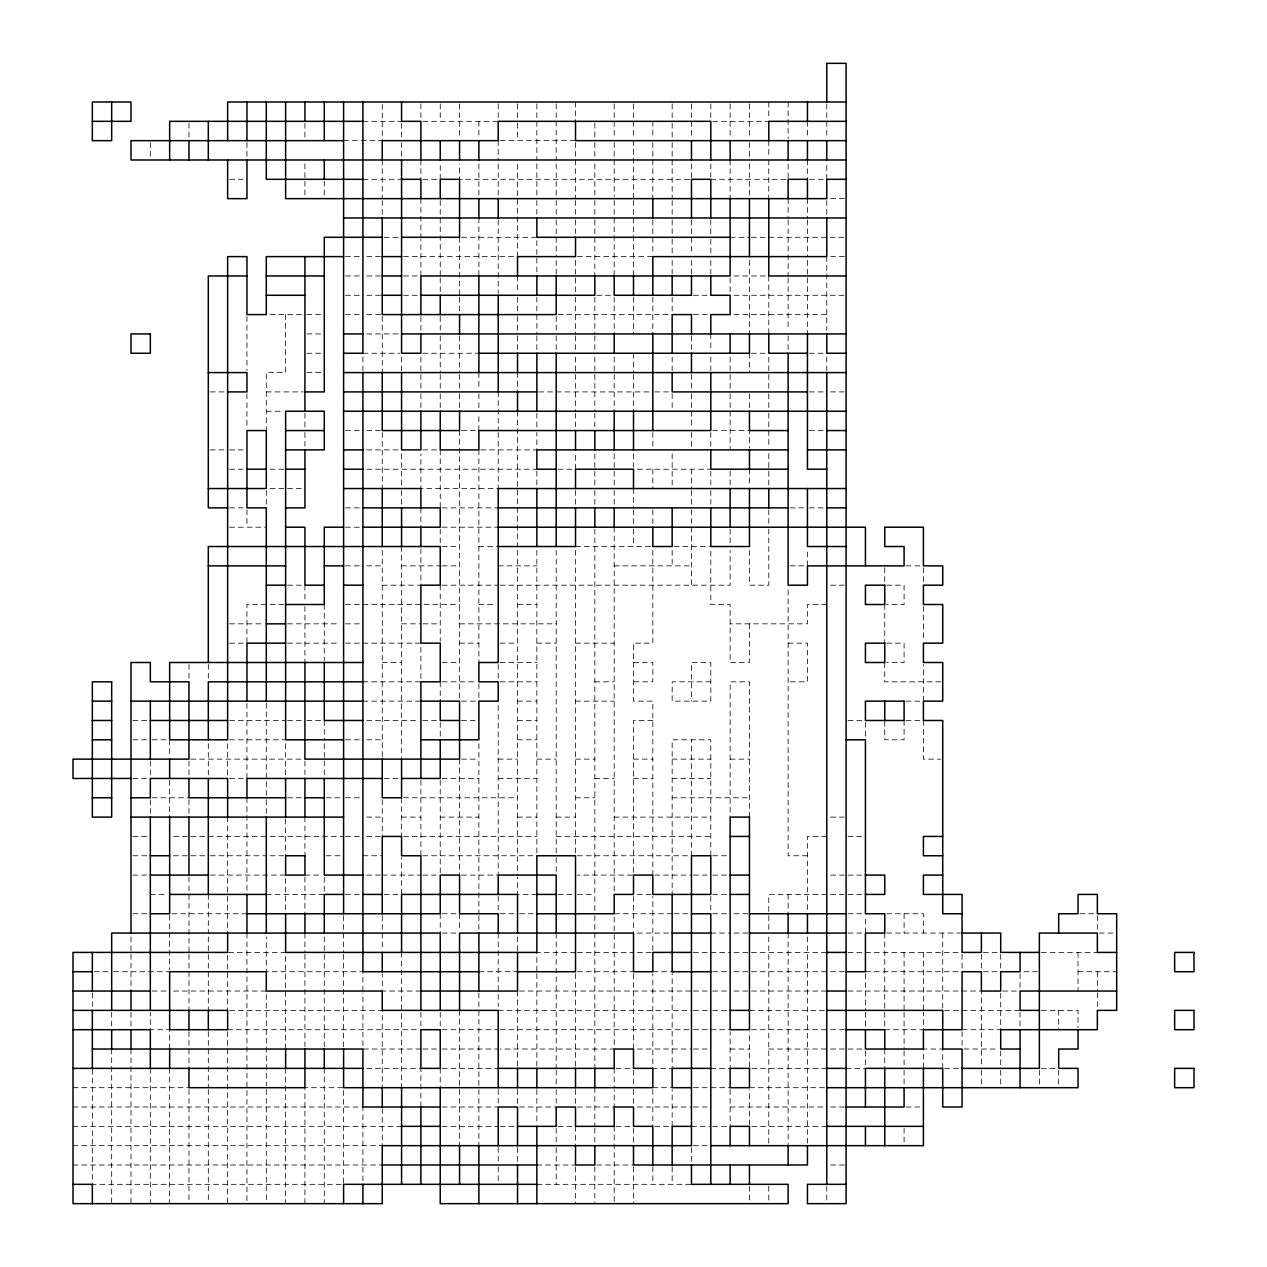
<?xml version="1.0" encoding="UTF-8"?>
<svg xmlns="http://www.w3.org/2000/svg" width="1267" height="1267" viewBox="0 0 1267 1267"><rect width="100%" height="100%" fill="white"/><g stroke="black" fill="none" stroke-linecap="round" stroke-linejoin="round"><path stroke-width="0.75" stroke-dasharray="5 3.75" d="M362.916 121.331L401.576 121.331M422.83 121.331L498.216 121.331M712.735 121.331L768.784 121.331M343.595 140.653L382.254 140.653L382.254 103.942M500.148 140.653L575.519 140.653M229.565 179.312L243.09 179.312M362.916 179.312L401.576 179.312M422.83 179.312L440.235 179.312L440.235 163.855M710.803 179.312L788.122 179.312L788.122 163.855M809.375 179.312L826.765 179.312L826.765 163.855M830.629 198.634L846.103 198.634M384.186 237.293L401.576 237.293M461.489 237.293L536.86 237.293L536.86 275.953M730.14 237.293L749.462 237.293M751.394 237.293L846.103 237.293M345.527 256.615L362.916 256.615M366.781 256.615L382.254 256.615M403.508 256.615L517.538 256.615L517.538 163.855M577.451 256.615L652.822 256.615M830.629 256.615L846.103 256.615M345.527 275.953L362.916 275.953M366.781 275.953L382.254 275.953M403.508 275.953L420.897 275.953L420.897 239.225M734.005 275.953L768.784 275.953L768.784 333.934M345.527 295.274L362.916 295.274M366.781 295.274L382.254 295.274M403.508 295.274L420.897 295.274M596.773 295.274L614.178 295.274M693.413 295.274L710.803 295.274M734.005 295.274L846.103 295.274M270.156 314.596L304.935 314.596M306.867 314.596L324.273 314.596M345.527 314.596L360.984 314.596M366.781 314.596L382.254 314.596M558.129 314.596L672.159 314.596M693.413 314.596L710.803 314.596M734.005 314.596L826.765 314.596M306.867 333.934L324.273 333.934M366.781 333.934L401.576 333.934M306.867 353.255L324.273 353.255M362.916 353.255L399.643 353.255M422.83 353.255L478.878 353.255M751.394 353.255L766.852 353.255M809.375 353.255L824.833 353.255M306.867 372.577L324.273 372.577M210.243 391.915L227.632 391.915M266.292 391.915L303.003 391.915M538.792 391.915L652.822 391.915M654.754 391.915L670.227 391.915M809.375 391.915L826.765 391.915M830.629 391.915L844.17 391.915M266.292 411.237L283.681 411.237M345.527 430.558L360.984 430.558M366.781 430.558L382.254 430.558L382.254 488.539M461.489 430.558L478.878 430.558L478.878 413.169M712.735 430.558L749.462 430.558L749.462 447.964M809.375 430.558L826.765 430.558M210.243 449.896L225.7 449.896M229.565 449.896L243.09 449.896M366.781 449.896L401.576 449.896M422.83 449.896L440.235 449.896L440.235 507.877M480.811 449.896L536.86 449.896L536.86 432.49M229.565 469.218L243.09 469.218M270.156 469.218L285.613 469.218M366.781 469.218L536.86 469.218M558.129 469.218L575.519 469.218L575.519 453.76M637.364 469.218L710.803 469.218M270.156 488.539L283.681 488.539M287.546 488.539L303.003 488.539M229.565 507.877L243.09 507.877M345.527 507.877L360.984 507.877M442.167 507.877L498.216 507.877M790.054 507.877L803.579 507.877M809.375 507.877L824.833 507.877M229.565 527.199L266.292 527.199M345.527 527.199L360.984 527.199M442.167 527.199L498.216 527.199M442.167 546.52L459.557 546.52M478.878 546.52L498.216 546.52M575.519 546.52L652.822 546.52M674.092 546.52L710.803 546.52M345.527 565.858L360.984 565.858M366.781 565.858L382.254 565.858M401.576 565.858L440.235 565.858M442.167 565.858L459.557 565.858M498.216 565.858L536.86 565.858M614.178 565.858L691.481 565.858M790.054 565.858L807.443 565.858L807.443 550.401M906.016 565.858L923.405 565.858M287.546 585.18L304.935 585.18L304.935 602.569M382.254 585.18L420.897 585.18L420.897 546.52M442.167 585.18L498.216 585.18M500.148 585.18L730.14 585.18L730.14 550.401M830.629 585.18L844.17 585.18M886.678 585.18L904.084 585.18L904.084 604.502L886.678 604.502M266.292 604.502L246.954 604.502L246.954 643.161M270.156 604.502L285.613 604.502M345.527 604.502L360.984 604.502M362.916 604.502L459.557 604.502M478.878 604.502L496.284 604.502M517.538 604.502L536.86 604.502M826.765 604.502L807.443 604.502L807.443 623.839L730.14 623.839M229.565 623.839L264.36 623.839M287.546 623.839L339.73 623.839M345.527 623.839L362.916 623.839M401.576 623.839L420.897 623.839M422.83 623.839L440.235 623.839M459.557 623.839L556.197 623.839M229.565 643.161L243.09 643.161M287.546 643.161L339.73 643.161M345.527 643.161L360.984 643.161M362.916 643.161L420.897 643.161M459.557 643.161L478.878 643.161M500.148 643.161L517.538 643.161M536.86 643.161L556.197 643.161M575.519 643.161L614.178 643.161M788.122 643.161L807.443 643.161L807.443 681.82L788.122 681.82M886.678 643.161L904.084 643.161L904.084 662.498L886.678 662.498M382.254 662.498L401.576 662.498M442.167 662.498L459.557 662.498M500.148 662.498L536.86 662.498M633.5 662.498L652.822 662.498L652.822 681.82L633.5 681.82M362.916 681.82L420.897 681.82L420.897 647.025M442.167 681.82L476.946 681.82M500.148 681.82L536.86 681.82M594.841 681.82L614.178 681.82M710.803 681.82L672.159 681.82L672.159 701.142L710.803 701.142L710.803 662.498L691.481 662.498L691.481 701.142M940.795 681.82L884.746 681.82L884.746 662.498M362.916 701.142L420.897 701.142M461.489 701.142L476.946 701.142M517.538 701.142L536.86 701.142M575.519 701.142L614.178 701.142M906.016 701.142L923.405 701.142L923.405 664.431M132.924 720.48L150.33 720.48M229.565 720.48L285.613 720.48M287.546 720.48L304.935 720.48M306.867 720.48L324.273 720.48L324.273 739.801M366.781 720.48L418.965 720.48M422.83 720.48L436.371 720.48M461.489 720.48L478.878 720.48M517.538 720.48L536.86 720.48M652.822 720.48L633.5 720.48L633.5 875.085L577.451 875.085M848.035 720.48L863.492 720.48M906.016 720.48L923.405 720.48L923.405 759.123L940.795 759.123M132.924 739.801L146.449 739.801M152.262 739.801L167.719 739.801M229.565 739.801L285.613 739.801M345.527 739.801L362.916 739.801M366.781 739.801L382.254 739.801M517.538 739.801L536.86 739.801M190.905 759.123L304.935 759.123M461.489 759.123L478.878 759.123M498.216 759.123L517.538 759.123M536.86 759.123L556.197 759.123M575.519 759.123L594.841 759.123M633.5 759.123L652.822 759.123M672.159 759.123L710.803 759.123M730.14 759.123L749.462 759.123M132.924 778.461L146.449 778.461M229.565 778.461L246.954 778.461L246.954 703.074M384.186 778.461L401.576 778.461M442.167 778.461L478.878 778.461M498.216 778.461L536.86 778.461M594.841 778.461L614.178 778.461M633.5 778.461L652.822 778.461M672.159 778.461L710.803 778.461M152.262 797.782L188.973 797.782M287.546 797.782L304.935 797.782M326.205 797.782L339.73 797.782M345.527 797.782L362.916 797.782M403.508 797.782L517.538 797.782M575.519 797.782L594.841 797.782M672.159 797.782L749.462 797.782M366.781 817.104L382.254 817.104M401.576 817.104L420.897 817.104M440.235 817.104L478.878 817.104M517.538 817.104L536.86 817.104M556.197 817.104L575.519 817.104M614.178 817.104L710.803 817.104M830.629 817.104L844.17 817.104M132.924 836.442L150.33 836.442M173.516 836.442L188.973 836.442M190.905 836.442L266.292 836.442M270.156 836.442L343.595 836.442M345.527 836.442L360.984 836.442M366.781 836.442L380.322 836.442M403.508 836.442L536.86 836.442M556.197 836.442L710.803 836.442M826.765 836.442L807.443 836.442L807.443 913.745M848.035 836.442L863.492 836.442M132.924 855.763L150.33 855.763M173.516 855.763L188.973 855.763M190.905 855.763L208.311 855.763M210.243 855.763L266.292 855.763M270.156 855.763L283.681 855.763M326.205 855.763L343.595 855.763M362.916 855.763L382.254 855.763M422.83 855.763L536.86 855.763M577.451 855.763L691.481 855.763L691.481 739.801M712.735 855.763L728.208 855.763M807.443 855.763L788.122 855.763L788.122 587.112M132.924 875.085L146.449 875.085M210.243 875.085L285.613 875.085L285.613 913.745M304.935 875.085L322.341 875.085M366.781 875.085L380.322 875.085M382.254 875.085L420.897 875.085M422.83 875.085L436.371 875.085M461.489 875.085L498.216 875.085L498.216 703.074M654.754 875.085L691.481 875.085M693.413 875.085L708.871 875.085M712.735 875.085L730.14 875.085M830.629 875.085L844.17 875.085M848.035 875.085L863.492 875.085M150.33 894.423L167.719 894.423M266.292 894.423L324.273 894.423L324.273 877.017M345.527 894.423L362.916 894.423M384.186 894.423L401.576 894.423L401.576 857.696M536.86 894.423L517.538 894.423L517.538 877.017M558.129 894.423L575.519 894.423M577.451 894.423L594.841 894.423M637.364 894.423L652.822 894.423M712.735 894.423L730.14 894.423M826.765 894.423L768.784 894.423L768.784 913.745M830.629 894.423L844.17 894.423M848.035 894.423L865.424 894.423M132.924 913.745L150.33 913.745M246.954 913.745L169.651 913.745L169.651 969.793M442.167 913.745L459.557 913.745L459.557 931.134M500.148 913.745L517.538 913.745M519.47 913.745L532.995 913.745M672.159 913.745L614.178 913.745L614.178 1049.028L500.148 1049.028M674.092 913.745L691.481 913.745M712.735 913.745L730.14 913.745M734.005 913.745L749.462 913.745M848.035 913.745L865.424 913.745M886.678 913.745L923.405 913.745L923.405 933.066M1079.959 913.745L1097.349 913.745M442.167 933.066L459.557 933.066M637.364 933.066L672.159 933.066M710.803 933.066L730.14 933.066M734.005 933.066L749.462 933.066M848.035 933.066L865.424 933.066L865.424 915.677M886.678 933.066L960.133 933.066M1099.281 933.066L1116.67 933.066M575.519 952.404L536.86 952.404L536.86 971.726M577.451 952.404L633.5 952.404M637.364 952.404L652.822 952.404L652.822 896.355M693.413 952.404L730.14 952.404M734.005 952.404L749.462 952.404M751.394 952.404L826.765 952.404M848.035 952.404L962.065 952.404M983.319 952.404L1000.708 952.404M1041.3 952.404L1097.349 952.404M94.281 971.726L109.738 971.726M113.602 971.726L169.651 971.726M478.878 971.726L517.538 971.726M577.451 971.726L633.5 971.726M652.822 971.726L672.159 971.726L672.159 1068.366L652.822 1068.366L652.822 973.658M712.735 971.726L730.14 971.726M734.005 971.726L826.765 971.726M830.629 971.726L846.103 971.726M865.424 971.726L962.065 971.726M983.319 971.726L1000.708 971.726M1023.91 971.726L1037.435 971.726M1078.027 971.726L1116.67 971.726M152.262 991.047L169.651 991.047M173.516 991.047L266.292 991.047L266.292 1085.756M420.897 991.047L382.254 991.047L382.254 973.658M519.47 991.047L691.481 991.047M693.413 991.047L710.803 991.047M712.735 991.047L730.14 991.047M734.005 991.047L826.765 991.047M848.035 991.047L981.387 991.047L981.387 1066.434M1002.64 991.047L1020.046 991.047M229.565 1010.385L382.254 1010.385L382.254 1087.688M498.216 1010.385L691.481 1010.385M693.413 1010.385L708.871 1010.385M712.735 1010.385L730.14 1010.385M749.462 1010.385L826.765 1010.385M944.659 1010.385L1020.046 1010.385M1041.3 1010.385L1078.027 1010.385L1078.027 1027.775M227.632 1029.707L420.897 1029.707M442.167 1029.707L498.216 1029.707M500.148 1029.707L691.481 1029.707M693.413 1029.707L730.14 1029.707M751.394 1029.707L826.765 1029.707M830.629 1029.707L846.103 1029.707M884.746 1029.707L923.405 1029.707L923.405 1012.317M962.065 1029.707L1000.708 1029.707L1000.708 991.047M420.897 1049.028L362.916 1049.028L362.916 992.98M422.83 1049.028L440.235 1049.028M442.167 1049.028L498.216 1049.028M637.364 1049.028L691.481 1049.028M693.413 1049.028L708.871 1049.028M730.14 1049.028L749.462 1049.028M768.784 1049.028L826.765 1049.028M830.629 1049.028L846.103 1049.028M848.035 1049.028L865.424 1049.028M963.997 1049.028L996.844 1049.028M366.781 1068.366L420.897 1068.366L420.897 1107.01M442.167 1068.366L498.216 1068.366M616.11 1068.366L633.5 1068.366M710.803 1068.366L730.14 1068.366L730.14 1031.639M826.765 1068.366L749.462 1068.366L749.462 1031.639M846.103 1068.366L865.424 1068.366M944.659 1068.366L962.065 1068.366M1041.3 1068.366L1056.757 1068.366M73.011 1087.688L188.973 1087.688M652.822 1087.688L672.159 1087.688M693.413 1087.688L730.14 1087.688M749.462 1087.688L826.765 1087.688M73.011 1107.01L362.916 1107.01L362.916 1184.328M442.167 1107.01L498.216 1107.01M519.47 1107.01L556.197 1107.01M577.451 1107.01L614.178 1107.01L614.178 1089.62M637.364 1107.01L691.481 1107.01M693.413 1107.01L710.803 1107.01M730.14 1107.01L826.765 1107.01M830.629 1107.01L844.17 1107.01M906.016 1107.01L921.473 1107.01M73.011 1126.347L401.576 1126.347M442.167 1126.347L498.216 1126.347M500.148 1126.347L517.538 1126.347M558.129 1126.347L575.519 1126.347L575.519 1145.669M616.11 1126.347L633.5 1126.347M654.754 1126.347L672.159 1126.347L672.159 1089.62M691.481 1126.347L710.803 1126.347M712.735 1126.347L728.208 1126.347M826.765 1126.347L749.462 1126.347L749.462 1089.62M73.011 1145.669L382.254 1145.669L382.254 1108.942M693.413 1145.669L710.803 1145.669M73.011 1164.991L382.254 1164.991M536.86 1164.991L575.519 1164.991M596.773 1164.991L633.5 1164.991M830.629 1164.991L846.103 1164.991M536.86 1184.328L691.481 1184.328M1097.349 915.677L1097.349 933.066M1097.349 971.726L1097.349 991.047M1097.349 992.98L1097.349 1006.521M1078.027 952.404L1078.027 991.047M1058.689 1010.385L1058.689 1029.707M1058.689 1070.298L1058.689 1085.756M1039.368 1070.298L1039.368 1087.688M1020.046 973.658L1020.046 989.115M1020.046 1012.317L1020.046 1029.707M1000.708 954.336L1000.708 969.793M1000.708 1050.961L1000.708 1066.434M1000.708 1070.298L1000.708 1087.688M981.387 954.336L981.387 971.726M981.387 1070.298L981.387 1087.688M962.065 954.336L962.065 969.793M962.065 1031.639L962.065 1049.028M942.727 933.066L942.727 1010.385M942.727 1068.366L942.727 1049.028L923.405 1049.028L923.405 1068.366M923.405 567.79L923.405 583.248M923.405 606.45L923.405 641.229M923.405 952.404L923.405 1010.385M904.084 720.48L904.084 739.801L884.746 739.801L884.746 720.48M904.084 913.745L904.084 933.066M904.084 952.404L904.084 1010.385M904.084 1012.317L904.084 1049.028M904.084 1050.961L904.084 1068.366M904.084 1070.298L904.084 1085.756M904.084 1128.279L904.084 1145.669M884.746 567.79L884.746 583.248M884.746 604.502L884.746 643.161M884.746 933.066L884.746 1010.385M884.746 1012.317L884.746 1027.775M884.746 1049.028L884.746 1068.366M865.424 722.412L865.424 737.869M865.424 973.658L865.424 1010.385M865.424 1012.317L865.424 1029.707M865.424 1050.961L865.424 1066.434M826.765 103.942L826.765 138.721M826.765 200.566L826.765 217.972M826.765 256.615L826.765 330.069M826.765 357.12L826.765 372.577M826.765 1186.26L826.765 1201.718M807.443 121.331L807.443 138.721M807.443 159.99L807.443 179.312M807.443 198.634L807.443 217.972M807.443 219.904L807.443 256.615M807.443 260.479L807.443 275.953M807.443 277.885L807.443 333.934M807.443 936.931L807.443 1145.669M788.122 102.009L788.122 138.721M788.122 198.634L788.122 217.972M788.122 219.904L788.122 275.953M788.122 277.885L788.122 330.069M788.122 335.866L788.122 351.323M788.122 894.423L788.122 913.745M788.122 933.066L788.122 1145.669M768.784 102.009L768.784 119.399M768.784 140.653L768.784 158.058M768.784 159.99L768.784 198.634M768.784 357.12L768.784 370.645M768.784 374.509L768.784 391.915M768.784 393.847L768.784 409.304M768.784 413.169L768.784 426.694M768.784 430.558L768.784 447.964M768.784 453.76L768.784 486.607M768.784 509.809L768.784 523.334M768.784 529.131L768.784 585.18L749.462 585.18L749.462 550.401M768.784 915.677L768.784 933.066M768.784 936.931L768.784 1145.669M768.784 1186.26L768.784 1201.718M749.462 103.942L749.462 138.721M749.462 142.585L749.462 158.058M749.462 163.855L749.462 198.634M749.462 260.479L749.462 333.934M749.462 353.255L749.462 372.577M749.462 393.847L749.462 409.304M749.462 469.218L749.462 486.607M749.462 623.839L749.462 662.498L730.14 662.498L730.14 604.502L710.803 604.502L710.803 550.401M749.462 817.104L749.462 681.82L730.14 681.82L730.14 817.104M749.462 1186.26L749.462 1201.718M730.14 103.942L730.14 138.721M730.14 159.99L730.14 198.634M730.14 277.885L730.14 295.274M730.14 357.12L730.14 370.645M730.14 374.509L730.14 389.983M730.14 393.847L730.14 409.304M730.14 411.237L730.14 449.896M730.14 471.15L730.14 486.607M730.14 529.131L730.14 546.52M730.14 1089.62L730.14 1126.347M710.803 103.942L710.803 121.331M710.803 163.855L710.803 177.38M710.803 219.904L710.803 237.293M710.803 239.225L710.803 256.615M710.803 260.479L710.803 274.02M710.803 333.934L710.803 351.323M710.803 357.12L710.803 370.645M710.803 432.49L710.803 449.896M710.803 471.15L710.803 486.607M710.803 490.472L710.803 505.945M710.803 855.763L710.803 739.801L672.159 739.801L672.159 894.423M710.803 896.355L710.803 913.745M691.481 103.942L691.481 138.721M691.481 163.855L691.481 179.312L459.557 179.312L459.557 163.855M691.481 219.904L691.481 254.683M691.481 260.479L691.481 275.953M691.481 335.866L691.481 351.323M691.481 374.509L691.481 389.983M691.481 393.847L691.481 409.304M691.481 411.237L691.481 426.694M691.481 432.49L691.481 449.896M691.481 469.218L691.481 488.539M691.481 490.472L691.481 505.945M691.481 509.809L691.481 523.334M691.481 527.199L691.481 585.18M691.481 1147.601L691.481 1164.991M672.159 103.942L672.159 119.399M672.159 123.263L672.159 138.721M672.159 142.585L672.159 158.058M672.159 159.99L672.159 198.634M672.159 200.566L672.159 216.039M672.159 219.904L672.159 237.293M672.159 239.225L672.159 256.615M672.159 260.479L672.159 274.02M672.159 297.207L672.159 312.664M672.159 357.12L672.159 370.645M672.159 393.847L672.159 411.237M672.159 453.76L672.159 488.539M672.159 550.401L672.159 565.858M672.159 1166.923L672.159 1184.328M652.822 121.331L652.822 138.721M652.822 142.585L652.822 158.058M652.822 159.99L652.822 198.634M652.822 219.904L652.822 254.683M652.822 297.207L652.822 333.934M652.822 432.49L652.822 447.964M652.822 469.218L652.822 488.539M652.822 509.809L652.822 527.199M652.822 550.401L652.822 643.161L633.5 643.161L633.5 701.142L652.822 701.142L652.822 875.085M652.822 1089.62L652.822 1126.347M652.822 1166.923L652.822 1184.328M633.5 103.942L633.5 138.721M633.5 140.653L633.5 198.634M633.5 200.566L633.5 275.953M633.5 297.207L633.5 333.934M633.5 353.255L633.5 372.577M633.5 374.509L633.5 411.237M633.5 453.76L633.5 467.285M633.5 488.539L633.5 507.877M633.5 509.809L633.5 527.199M633.5 529.131L633.5 546.52M633.5 896.355L633.5 933.066M633.5 973.658L633.5 1049.028M633.5 1070.298L633.5 1087.688M633.5 1089.62L633.5 1107.01M633.5 1128.279L633.5 1143.737M633.5 1166.923L633.5 1203.65M614.178 103.942L614.178 138.721M614.178 142.585L614.178 158.058M614.178 159.99L614.178 196.702M614.178 200.566L614.178 275.953M614.178 297.207L614.178 333.934M614.178 357.12L614.178 372.577M614.178 374.509L614.178 411.237M614.178 453.76L614.178 488.539M614.178 490.472L614.178 505.945M614.178 527.199L614.178 892.491M614.178 1068.366L614.178 1087.688M614.178 1126.347L614.178 1203.65M594.841 123.263L594.841 138.721M594.841 142.585L594.841 158.058M594.841 163.855L594.841 196.702M594.841 200.566L594.841 217.972M594.841 219.904L594.841 275.953M594.841 297.207L594.841 333.934M594.841 335.866L594.841 351.323M594.841 357.12L594.841 372.577M594.841 374.509L594.841 411.237M594.841 413.169L594.841 426.694M594.841 453.76L594.841 469.218M594.841 471.15L594.841 488.539M594.841 490.472L594.841 507.877M594.841 529.131L594.841 913.745M594.841 915.677L594.841 1068.366M594.841 1087.688L594.841 1126.347M594.841 1128.279L594.841 1143.737M594.841 1166.923L594.841 1203.65M575.519 102.009L575.519 121.331M575.519 142.585L575.519 158.058M575.519 159.99L575.519 198.634M575.519 200.566L575.519 217.972M575.519 219.904L575.519 233.429M575.519 260.479L575.519 293.342M575.519 297.207L575.519 333.934M575.519 335.866L575.519 351.323M575.519 357.12L575.519 372.577M575.519 374.509L575.519 411.237M575.519 413.169L575.519 426.694M575.519 490.472L575.519 507.877M575.519 550.401L575.519 855.763M575.519 973.658L575.519 1068.366M575.519 1089.62L575.519 1107.01M575.519 1166.923L575.519 1203.65M556.197 103.942L556.197 119.399M556.197 121.331L556.197 159.99M556.197 163.855L556.197 198.634M556.197 200.566L556.197 216.039M556.197 219.904L556.197 256.615M556.197 260.479L556.197 275.953M556.197 316.528L556.197 333.934M556.197 335.866L556.197 351.323M556.197 550.401L556.197 855.763M556.197 857.696L556.197 875.085M556.197 933.066L556.197 1068.366M556.197 1070.298L556.197 1087.688M556.197 1089.62L556.197 1103.145M556.197 1128.279L556.197 1145.669M556.197 1147.601L556.197 1184.328M536.86 103.942L536.86 159.99M536.86 163.855L536.86 198.634M536.86 200.566L536.86 217.972M536.86 297.207L536.86 312.664M536.86 314.596L536.86 333.934M536.86 335.866L536.86 353.255M536.86 413.169L536.86 430.558M536.86 471.15L536.86 488.539M536.86 550.401L536.86 853.831M536.86 973.658L536.86 1068.366M536.86 1089.62L536.86 1124.415M517.538 103.942L517.538 121.331M517.538 123.263L517.538 140.653M517.538 275.953L517.538 293.342M517.538 297.207L517.538 314.596M517.538 316.528L517.538 333.934M517.538 335.866L517.538 353.255M517.538 372.577L517.538 391.915M517.538 411.237L517.538 546.52M517.538 550.401L517.538 875.085M517.538 936.931L517.538 950.472M517.538 991.047L517.538 1068.366M517.538 1089.62L517.538 1107.01M517.538 1147.601L517.538 1164.991M498.216 103.942L498.216 119.399M498.216 140.653L498.216 159.99M498.216 163.855L498.216 198.634M498.216 219.904L498.216 293.342M498.216 391.915L498.216 430.558M498.216 432.49L498.216 488.539L420.897 488.539L420.897 453.76M498.216 664.431L498.216 681.82M498.216 896.355L498.216 909.88M498.216 933.066L498.216 1006.521M498.216 1089.62L498.216 1103.145M498.216 1147.601L498.216 1164.991M498.216 1166.923L498.216 1182.396M478.878 121.331L478.878 138.721M478.878 163.855L478.878 198.634M478.878 217.972L478.878 275.953M478.878 372.577L478.878 389.983M478.878 393.847L478.878 411.237M478.878 449.896L478.878 662.498M478.878 683.752L478.878 701.142M478.878 743.666L478.878 913.745M478.878 915.677L478.878 933.066M478.878 992.98L478.878 1087.688M478.878 1089.62L478.878 1145.669M459.557 103.942L459.557 138.721M459.557 237.293L459.557 295.274M459.557 297.207L459.557 312.664M459.557 335.866L459.557 372.577M459.557 374.509L459.557 391.915M459.557 393.847L459.557 411.237M459.557 430.558L459.557 701.142M459.557 759.123L459.557 875.085M459.557 1010.385L459.557 1087.688M459.557 1089.62L459.557 1145.669M440.235 103.942L440.235 121.331M440.235 200.566L440.235 275.953M440.235 277.885L440.235 293.342M440.235 316.528L440.235 333.934M440.235 335.866L440.235 372.577M440.235 374.509L440.235 391.915M440.235 393.847L440.235 409.304M440.235 529.131L440.235 546.52M440.235 585.18L440.235 641.229M440.235 681.82L440.235 701.142M440.235 722.412L440.235 737.869M440.235 780.393L440.235 875.085M440.235 913.745L440.235 933.066M440.235 1012.317L440.235 1027.775M440.235 1068.366L440.235 1087.688M420.897 103.942L420.897 121.331M420.897 159.99L420.897 179.312M420.897 198.634L420.897 237.293M420.897 316.528L420.897 333.934M420.897 357.12L420.897 372.577M420.897 374.509L420.897 389.983M420.897 393.847L420.897 411.237M420.897 507.877L420.897 527.199M420.897 780.393L420.897 855.763M420.897 1012.317L420.897 1027.775M401.576 123.263L401.576 138.721M401.576 142.585L401.576 158.058M401.576 357.12L401.576 372.577M401.576 453.76L401.576 488.539M401.576 490.472L401.576 505.945M401.576 546.52L401.576 757.191M401.576 797.782L401.576 836.442M401.576 952.404L401.576 1087.688M382.254 159.99L382.254 198.634M382.254 200.566L382.254 217.972M382.254 316.528L382.254 372.577M382.254 550.401L382.254 759.123M382.254 799.715L382.254 836.442M382.254 915.677L382.254 950.472M362.916 357.12L362.916 372.577M362.916 991.047L362.916 971.726L266.292 971.726L266.292 936.931M343.595 915.677L343.595 952.404M343.595 954.336L343.595 1049.028M324.273 181.244L324.273 198.634M324.273 604.502L324.273 660.55M324.273 743.666L324.273 759.123M324.273 761.055L324.273 776.528M324.273 936.931L324.273 1049.028M324.273 1068.366L324.273 1203.65M304.935 123.263L304.935 140.653M304.935 163.855L304.935 179.312M304.935 181.244L304.935 198.634M304.935 413.169L304.935 430.558M304.935 432.49L304.935 447.964M304.935 606.45L304.935 662.498M304.935 761.055L304.935 776.528M304.935 817.104L304.935 855.763M304.935 877.017L304.935 913.745M304.935 933.066L304.935 952.404M304.935 954.336L304.935 1049.028M304.935 1203.65L304.935 1087.688L343.595 1087.688L343.595 1184.328L92.348 1184.328L92.348 1068.366M285.613 314.596L285.613 372.577L266.292 372.577L266.292 430.558M285.613 743.666L285.613 778.461M285.613 819.036L285.613 855.763M285.613 1049.028L285.613 952.404L227.632 952.404L227.632 1010.385M285.613 1068.366L285.613 1203.65M266.292 490.472L266.292 507.877M266.292 703.074L266.292 797.782M266.292 799.715L266.292 813.24M266.292 1089.62L266.292 1203.65M246.954 142.585L246.954 158.058M246.954 316.528L246.954 370.645M246.954 393.847L246.954 426.694M246.954 509.809L246.954 527.199M246.954 797.782L246.954 894.423M246.954 933.066L246.954 1203.65M227.632 743.666L227.632 778.461M227.632 817.104L227.632 894.423M227.632 896.355L227.632 933.066M227.632 1031.639L227.632 1203.65M208.311 664.431L208.311 679.888M208.311 743.666L208.311 778.461M208.311 894.423L208.311 933.066M208.311 936.931L208.311 1010.385M208.311 1031.639L208.311 1087.688M208.311 1089.62L208.311 1203.65M188.973 123.263L188.973 138.721M188.973 664.431L188.973 679.888M188.973 761.055L188.973 778.461M188.973 799.715L188.973 813.24M188.973 877.017L188.973 952.404M188.973 954.336L188.973 1010.385M188.973 1031.639L188.973 1068.366M188.973 1089.62L188.973 1203.65M169.651 739.801L169.651 757.191M169.651 780.393L169.651 817.104M169.651 1049.028L169.651 1029.707L150.33 1029.707L150.33 1012.317M169.651 1068.366L169.651 1203.65M150.33 142.585L150.33 158.058M150.33 761.055L150.33 776.528M150.33 799.715L150.33 817.104M150.33 1068.366L150.33 1203.65M130.992 936.931L130.992 950.472M130.992 954.336L130.992 991.047M130.992 1012.317L130.992 1027.775M130.992 1049.028L130.992 1203.65M111.67 1012.317L111.67 1029.707M111.67 1049.028L111.67 1203.65M92.348 992.98L92.348 1006.521"/><path stroke-width="1.5" d="M846.103 102.009L227.632 102.009L227.632 140.653M92.348 121.331L130.992 121.331L130.992 102.009L92.348 102.009L92.348 140.653L111.67 140.653L111.67 102.009M362.916 121.331L169.651 121.331L169.651 159.99M846.103 121.331L768.784 121.331L768.784 140.653M343.595 140.653L130.992 140.653L130.992 159.99L846.103 159.99M846.103 140.653L575.519 140.653L575.519 121.331M362.916 179.312L266.292 179.312L266.292 102.009M401.576 179.312L420.897 179.312L420.897 198.634M846.103 179.312L826.765 179.312L826.765 198.634L285.613 198.634L285.613 102.009M343.595 217.972L846.103 217.972M382.254 237.293L324.273 237.293L324.273 391.915L304.935 391.915M401.576 237.293L459.557 237.293L459.557 179.312L440.235 179.312L440.235 198.634M730.14 237.293L536.86 237.293L536.86 217.972M343.595 256.615L266.292 256.615L266.292 314.596L246.954 314.596L246.954 256.615L227.632 256.615L227.632 739.801L169.651 739.801L169.651 662.498L362.916 662.498M382.254 256.615L401.576 256.615M246.954 275.953L208.311 275.953L208.311 507.877L227.632 507.877M266.292 275.953L324.273 275.953M382.254 275.953L401.576 275.953M846.103 275.953L768.784 275.953L768.784 198.634M266.292 295.274L304.935 295.274M382.254 295.274L401.576 295.274M420.897 295.274L594.841 295.274L594.841 275.953M343.595 333.934L362.916 333.934M401.576 333.934L846.103 333.934M343.595 353.255L362.916 353.255L362.916 102.009M478.878 353.255L749.462 353.255L749.462 333.934M807.443 353.255L768.784 353.255L768.784 333.934M846.103 353.255L826.765 353.255L826.765 333.934M208.311 372.577L246.954 372.577L246.954 391.915L227.632 391.915M343.595 372.577L846.103 372.577M343.595 391.915L536.86 391.915M807.443 391.915L672.159 391.915L672.159 372.577M343.595 411.237L846.103 411.237M285.613 430.558L324.273 430.558M788.122 430.558L749.462 430.558L749.462 411.237M826.765 430.558L846.103 430.558M285.613 449.896L324.273 449.896L324.273 411.237L285.613 411.237L285.613 739.801L343.595 739.801M343.595 449.896L362.916 449.896M788.122 449.896L536.86 449.896L536.86 469.218L556.197 469.218M807.443 449.896L846.103 449.896M246.954 469.218L266.292 469.218M285.613 469.218L304.935 469.218M343.595 469.218L362.916 469.218M788.122 469.218L710.803 469.218L710.803 449.896M826.765 469.218L807.443 469.218L807.443 333.934M208.311 488.539L266.292 488.539L266.292 430.558L246.954 430.558L246.954 507.877L266.292 507.877L266.292 701.142M343.595 488.539L420.897 488.539L420.897 507.877M846.103 488.539L498.216 488.539L498.216 662.498L478.878 662.498L478.878 681.82L498.216 681.82L498.216 701.142L478.878 701.142L478.878 739.801L420.897 739.801M285.613 507.877L304.935 507.877L304.935 449.896M362.916 507.877L440.235 507.877L440.235 527.199L362.916 527.199M498.216 507.877L788.122 507.877M826.765 507.877L846.103 507.877M285.613 527.199L304.935 527.199L304.935 585.18L324.273 585.18M343.595 527.199L324.273 527.199L324.273 604.502L285.613 604.502M498.216 527.199L865.424 527.199L865.424 565.858M498.216 546.52L575.519 546.52L575.519 507.877M846.103 546.52L807.443 546.52L807.443 488.539M208.311 565.858L285.613 565.858M324.273 565.858L343.595 565.858M266.292 585.18L285.613 585.18M343.595 585.18L362.916 585.18M266.292 623.839L285.613 623.839M285.613 643.161L246.954 643.161L246.954 701.142M362.916 681.82L208.311 681.82L208.311 739.801M92.348 701.142L111.67 701.142M130.992 701.142L362.916 701.142M420.897 701.142L459.557 701.142L459.557 759.123L304.935 759.123L304.935 662.498M92.348 720.48L111.67 720.48M150.33 720.48L227.632 720.48M362.916 720.48L324.273 720.48L324.273 662.498M459.557 720.48L440.235 720.48L440.235 701.142M92.348 739.801L111.67 739.801M846.103 739.801L865.424 739.801L865.424 913.745L884.746 913.745L884.746 933.066L865.424 933.066L865.424 971.726L846.103 971.726M130.992 778.461L73.011 778.461L73.011 759.123L188.973 759.123L188.973 681.82L150.33 681.82L150.33 662.498L130.992 662.498L130.992 933.066M382.254 778.461L246.954 778.461L246.954 797.782M401.576 778.461L440.235 778.461L440.235 739.801M92.348 797.782L111.67 797.782M130.992 797.782L150.33 797.782L150.33 778.461L227.632 778.461L227.632 817.104M285.613 797.782L188.973 797.782L188.973 778.461M304.935 797.782L324.273 797.782M130.992 817.104L343.595 817.104M730.14 836.442L749.462 836.442M942.727 836.442L923.405 836.442L923.405 855.763L942.727 855.763M150.33 855.763L169.651 855.763M150.33 875.085L208.311 875.085M362.916 875.085L324.273 875.085L324.273 778.461M730.14 875.085L749.462 875.085M865.424 875.085L884.746 875.085L884.746 894.423L865.424 894.423M942.727 875.085L923.405 875.085L923.405 894.423L962.065 894.423L962.065 952.404L981.387 952.404L981.387 933.066M169.651 894.423L266.292 894.423M343.595 894.423L324.273 894.423L324.273 933.066M362.916 894.423L382.254 894.423M536.86 894.423L556.197 894.423M730.14 894.423L749.462 894.423M150.33 913.745L169.651 913.745L169.651 817.104M246.954 913.745L440.235 913.745L440.235 875.085L459.557 875.085L459.557 913.745L498.216 913.745L498.216 933.066M536.86 913.745L614.178 913.745L614.178 894.423L633.5 894.423L633.5 875.085L652.822 875.085L652.822 894.423L710.803 894.423L710.803 855.763L691.481 855.763L691.481 1145.669L382.254 1145.669L382.254 1203.65L73.011 1203.65L73.011 952.404L227.632 952.404L227.632 933.066M691.481 913.745L710.803 913.745L710.803 1184.328M749.462 913.745L846.103 913.745M962.065 913.745L942.727 913.745L942.727 720.48L923.405 720.48L923.405 701.142L942.727 701.142L942.727 662.498L923.405 662.498L923.405 643.161L942.727 643.161L942.727 604.502L923.405 604.502L923.405 585.18L942.727 585.18L942.727 565.858L923.405 565.858L923.405 527.199L884.746 527.199L884.746 546.52L904.084 546.52L904.084 565.858L807.443 565.858L807.443 585.18L788.122 585.18L788.122 353.255M672.159 933.066L710.803 933.066M749.462 933.066L846.103 933.066M962.065 933.066L1000.708 933.066L1000.708 952.404L1039.368 952.404M691.481 952.404L652.822 952.404L652.822 971.726L633.5 971.726L633.5 933.066L459.557 933.066L459.557 1010.385M826.765 952.404L846.103 952.404M1116.67 952.404L1097.349 952.404L1097.349 933.066L1039.368 933.066L1039.368 1068.366L962.065 1068.366M73.011 971.726L92.348 971.726M478.878 971.726L362.916 971.726L362.916 372.577M517.538 971.726L575.519 971.726L575.519 855.763L536.86 855.763L536.86 952.404L285.613 952.404L285.613 913.745M710.803 971.726L672.159 971.726L672.159 894.423M73.011 991.047L150.33 991.047M420.897 991.047L517.538 991.047L517.538 952.404M826.765 991.047L846.103 991.047M1116.67 991.047L1020.046 991.047L1020.046 1010.385L1039.368 1010.385M73.011 1010.385L227.632 1010.385L227.632 1029.707L169.651 1029.707L169.651 971.726L266.292 971.726L266.292 991.047L382.254 991.047L382.254 1010.385L498.216 1010.385L498.216 1087.688M730.14 1010.385L749.462 1010.385M826.765 1010.385L942.727 1010.385L942.727 1049.028L962.065 1049.028L962.065 1107.01L942.727 1107.01L942.727 1068.366L865.424 1068.366L865.424 1107.01M73.011 1029.707L150.33 1029.707L150.33 1068.366M846.103 1029.707L884.746 1029.707L884.746 1049.028M92.348 1049.028L362.916 1049.028L362.916 1107.01L440.235 1107.01M1020.046 1049.028L1000.708 1049.028L1000.708 1029.707L1097.349 1029.707L1097.349 1010.385L1116.67 1010.385L1116.67 913.745L1097.349 913.745L1097.349 894.423L1078.027 894.423L1078.027 913.745L1058.689 913.745L1058.689 933.066M73.011 1068.366L362.916 1068.366M498.216 1068.366L614.178 1068.366L614.178 1049.028L633.5 1049.028L633.5 1068.366L652.822 1068.366L652.822 1087.688L343.595 1087.688L343.595 1049.028M710.803 1068.366L672.159 1068.366L672.159 1087.688L691.481 1087.688M826.765 1068.366L846.103 1068.366M826.765 1087.688L1078.027 1087.688L1078.027 1068.366L1058.689 1068.366L1058.689 1049.028L1078.027 1049.028L1078.027 1029.707M846.103 1107.01L904.084 1107.01L904.084 1087.688M401.576 1126.347L440.235 1126.347M517.538 1126.347L556.197 1126.347L556.197 1107.01L575.519 1107.01L575.519 1126.347L614.178 1126.347L614.178 1107.01L633.5 1107.01L633.5 1126.347L652.822 1126.347L652.822 1164.991M691.481 1126.347L672.159 1126.347L672.159 1164.991M826.765 1126.347L923.405 1126.347M710.803 1145.669L923.405 1145.669L923.405 1068.366M382.254 1164.991L536.86 1164.991M73.011 1184.328L92.348 1184.328L92.348 1203.65M536.86 1184.328L343.595 1184.328L343.595 1203.65M846.103 1184.328L807.443 1184.328L807.443 1203.65L846.103 1203.65L846.103 63.35L826.765 63.35L826.765 102.009M1020.046 952.404L1020.046 971.726L1000.708 971.726L1000.708 991.047L981.387 991.047L981.387 971.726L962.065 971.726L962.065 1029.707L923.405 1029.707L923.405 1049.028L865.424 1049.028L865.424 1029.707M1020.046 1029.707L1020.046 1087.688M884.746 701.142L884.746 720.48M884.746 1068.366L884.746 1145.669M865.424 1126.347L865.424 1145.669M826.765 140.653L826.765 159.99M826.765 217.972L826.765 256.615L652.822 256.615L652.822 295.274M826.765 372.577L826.765 1184.328M807.443 102.009L807.443 121.331M807.443 140.653L807.443 159.99M807.443 198.634L807.443 179.312L788.122 179.312L788.122 198.634M807.443 913.745L807.443 933.066M807.443 1145.669L807.443 1164.991L633.5 1164.991L633.5 1145.669M788.122 140.653L788.122 159.99M788.122 913.745L788.122 933.066M788.122 1145.669L788.122 1164.991M768.784 488.539L768.784 507.877M749.462 198.634L749.462 256.615M749.462 449.896L749.462 469.218M749.462 488.539L749.462 546.52L710.803 546.52L710.803 507.877M749.462 1145.669L749.462 1126.347L730.14 1126.347L730.14 1145.669M749.462 1164.991L749.462 1184.328M730.14 140.653L730.14 159.99M730.14 198.634L730.14 275.953L420.897 275.953L420.897 314.596M730.14 333.934L730.14 353.255M730.14 488.539L730.14 527.199M730.14 1164.991L730.14 1184.328M710.803 159.99L710.803 121.331L498.216 121.331L498.216 140.653L382.254 140.653L382.254 159.99M710.803 217.972L710.803 179.312L691.481 179.312L691.481 217.972M710.803 275.953L710.803 295.274L730.14 295.274L730.14 314.596L710.803 314.596L710.803 333.934M710.803 372.577L710.803 430.558L478.878 430.558L478.878 449.896L440.235 449.896L440.235 411.237M691.481 140.653L691.481 159.99M691.481 275.953L691.481 295.274L614.178 295.274L614.178 275.953M691.481 333.934L691.481 314.596L672.159 314.596L672.159 353.255M691.481 353.255L691.481 372.577M691.481 1164.991L691.481 1184.328L788.122 1184.328L788.122 1203.65L440.235 1203.65L440.235 1087.688M672.159 275.953L672.159 295.274M672.159 507.877L672.159 546.52L652.822 546.52L652.822 527.199M652.822 198.634L652.822 217.972M652.822 333.934L652.822 430.558M633.5 275.953L633.5 295.274M633.5 411.237L633.5 449.896M633.5 488.539L633.5 469.218L575.519 469.218L575.519 488.539M614.178 333.934L614.178 353.255M614.178 411.237L614.178 449.896M614.178 507.877L614.178 527.199M594.841 430.558L594.841 449.896M594.841 507.877L594.841 527.199M594.841 1068.366L594.841 1087.688M594.841 1145.669L594.841 1164.991L575.519 1164.991L575.519 1145.669M575.519 237.293L575.519 256.615L517.538 256.615L517.538 275.953M575.519 430.558L575.519 449.896M575.519 1068.366L575.519 1087.688M556.197 275.953L556.197 314.596L382.254 314.596L382.254 217.972M556.197 353.255L556.197 546.52M556.197 933.066L556.197 875.085L498.216 875.085L498.216 894.423M536.86 275.953L536.86 295.274M536.86 353.255L536.86 411.237M536.86 488.539L536.86 546.52M536.86 1068.366L536.86 1087.688M536.86 1126.347L536.86 1203.65M517.538 353.255L517.538 372.577M517.538 391.915L517.538 411.237M517.538 933.066L517.538 894.423L401.576 894.423L401.576 952.404M517.538 1068.366L517.538 1087.688M517.538 1145.669L517.538 1107.01L498.216 1107.01L498.216 1145.669M517.538 1164.991L517.538 1203.65M498.216 198.634L498.216 217.972M498.216 295.274L498.216 391.915M478.878 140.653L478.878 159.99M478.878 198.634L478.878 217.972M478.878 275.953L478.878 372.577M478.878 933.066L478.878 991.047M478.878 1145.669L478.878 1203.65M459.557 140.653L459.557 159.99M459.557 314.596L459.557 333.934M459.557 411.237L459.557 430.558L382.254 430.558L382.254 372.577M459.557 1145.669L459.557 1184.328M440.235 140.653L440.235 159.99M440.235 295.274L440.235 314.596M440.235 1010.385L440.235 933.066L111.67 933.066L111.67 1010.385M420.897 159.99L420.897 121.331L401.576 121.331L401.576 102.009M420.897 333.934L420.897 353.255L401.576 353.255L401.576 159.99M420.897 411.237L420.897 449.896L401.576 449.896L401.576 372.577M420.897 527.199L420.897 546.52M420.897 778.461L420.897 681.82L440.235 681.82L440.235 643.161L420.897 643.161L420.897 585.18L440.235 585.18L440.235 546.52L208.311 546.52L208.311 662.498M420.897 1010.385L420.897 855.763L401.576 855.763L401.576 836.442L382.254 836.442L382.254 913.745M420.897 1107.01L420.897 1184.328M401.576 507.877L401.576 546.52M401.576 759.123L401.576 797.782L382.254 797.782L382.254 759.123M401.576 1087.688L401.576 1184.328M382.254 488.539L382.254 546.52M382.254 952.404L382.254 971.726M382.254 1087.688L382.254 1107.01M362.916 1184.328L362.916 1203.65M343.595 102.009L343.595 913.745M324.273 102.009L324.273 140.653M324.273 159.99L324.273 179.312M324.273 1049.028L324.273 1068.366M304.935 102.009L304.935 121.331M304.935 256.615L304.935 411.237M304.935 778.461L304.935 817.104M304.935 913.745L304.935 933.066M304.935 1049.028L304.935 1087.688L188.973 1087.688L188.973 1068.366M285.613 778.461L285.613 817.104M285.613 1049.028L285.613 1068.366M266.292 817.104L266.292 933.066M246.954 102.009L246.954 140.653M246.954 159.99L246.954 198.634L227.632 198.634L227.632 159.99M246.954 894.423L246.954 933.066M208.311 121.331L208.311 159.99M208.311 778.461L208.311 894.423M208.311 1010.385L208.311 1029.707M188.973 140.653L188.973 159.99M188.973 817.104L188.973 875.085M188.973 1010.385L188.973 1029.707M169.651 759.123L169.651 778.461M169.651 1049.028L169.651 1068.366M150.33 701.142L150.33 759.123M150.33 817.104L150.33 1010.385M130.992 991.047L130.992 1010.385M130.992 1029.707L130.992 1049.028M111.67 1029.707L111.67 1049.028M92.348 952.404L92.348 991.047M92.348 1010.385L92.348 1068.366M150.33 333.934L130.992 333.934L130.992 353.255L150.33 353.255L150.33 333.934M884.746 585.18L865.424 585.18L865.424 604.502L884.746 604.502L884.746 585.18M884.746 643.161L865.424 643.161L865.424 662.498L884.746 662.498L884.746 643.161M111.67 681.82L92.348 681.82L92.348 817.104L111.67 817.104L111.67 681.82M904.084 701.142L865.424 701.142L865.424 720.48L904.084 720.48L904.084 701.142M749.462 817.104L730.14 817.104L730.14 1029.707L749.462 1029.707L749.462 817.104M304.935 855.763L285.613 855.763L285.613 875.085L304.935 875.085L304.935 855.763M1193.989 952.404L1174.652 952.404L1174.652 971.726L1193.989 971.726L1193.989 952.404M1193.989 1010.385L1174.652 1010.385L1174.652 1029.707L1193.989 1029.707L1193.989 1010.385M440.235 1029.707L420.897 1029.707L420.897 1068.366L440.235 1068.366L440.235 1029.707M749.462 1068.366L730.14 1068.366L730.14 1087.688L749.462 1087.688L749.462 1068.366M1193.989 1068.366L1174.652 1068.366L1174.652 1087.688L1193.989 1087.688L1193.989 1068.366"/></g></svg>
